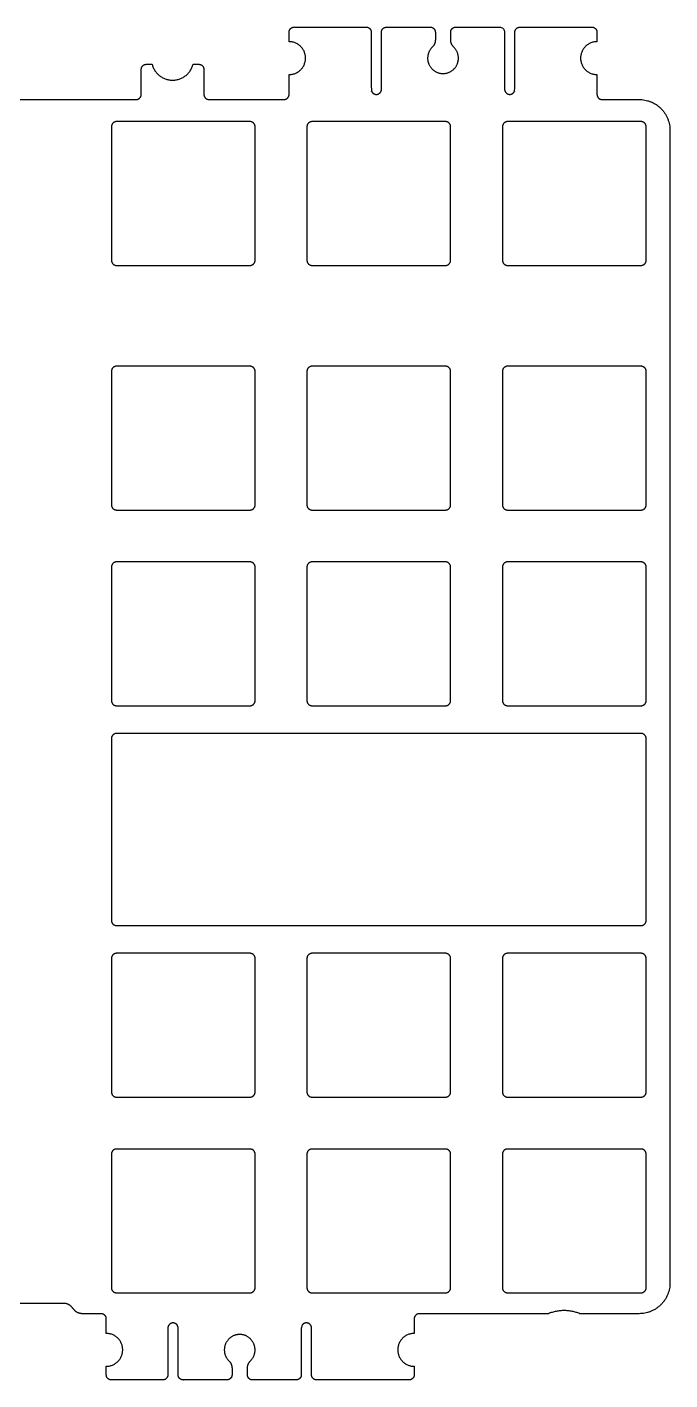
# Model space of a CAD drawing. Header units: millimetres. Extents: x 0 to 347, y 0 to 132.
# Drawn here: x 284.7 to 347.4, y 0 to 131.7 of the extents above; entities that cross this region are included whole.
import ezdxf

# ---------------------------------------------------------------- set-up
doc = ezdxf.new("R2010")
doc.units = ezdxf.units.MM
doc.layers.add('默认', color=7, linetype='Continuous', true_color=0x000000)

msp = doc.modelspace()

# ---------------------------------------------------------------- linework, layer by layer
at = {"layer": '默认'}
for p, q in [((300.89, 128.07), (301.45, 128.07)), ((295.85, 125.14), (295.85, 127.57)), ((301.95, 127.57), (301.95, 125.14)), ((310.25, 125.14), (310.25, 127.07)), ((340.25, 127.07), (340.25, 125.14)), ((302.45, 124.64), (309.75, 124.64)), ((340.75, 124.64), (344.36, 124.64)), ((347.36, 121.64), (347.36, 9.45))]:
    msp.add_line(p, q, dxfattribs=at)
for points, weights in [([(310.25, 131.19), (310.25, 131.69), (310.75, 131.69)], [1, 0.707106781182, 1]), ([(324, 131.69), (324.5, 131.69), (324.5, 131.19)], [1, 0.70710739093, 1]), ([(324.5, 130.45), (324.5, 130.03), (324.2, 129.74)], [1, 0.921954445729, 1]), ([(326.3, 129.74), (326, 130.03), (326, 130.45)], [1, 0.921954445728, 1]), ([(339.75, 131.69), (340.25, 131.69), (340.25, 131.19)], [1, 0.707106781182, 1]), ([(295.85, 127.57), (295.85, 128.07), (296.35, 128.07)], [1, 0.707106781187, 1]), ([(301.45, 128.07), (301.95, 128.07), (301.95, 127.57)], [1, 0.707106781188, 1]), ([(295.35, 124.64), (295.85, 124.64), (295.85, 125.14)], [1, 0.707106784968, 1]), ([(301.95, 125.14), (301.95, 124.64), (302.45, 124.64)], [1, 0.707106778366, 1]), ([(309.75, 124.64), (310.25, 124.64), (310.25, 125.14)], [1, 0.707106781086, 1]), ([(340.25, 125.14), (340.25, 124.64), (340.75, 124.64)], [1, 0.707106781431, 1]), ([(344.36, 124.64), (347.36, 124.64), (347.36, 121.64)], [1, 0.707106781188, 1]), ([(293.44, 122.49), (292.94, 122.49), (292.94, 121.99)], [1, 0.707106781187, 1]), ([(306.94, 121.99), (306.94, 122.49), (306.44, 122.49)], [1, 0.707106781187, 1]), ([(312.49, 122.49), (311.99, 122.49), (311.99, 121.99)], [1, 0.707106781187, 1]), ([(325.99, 121.99), (325.99, 122.49), (325.49, 122.49)], [1, 0.707106781187, 1]), ([(331.54, 122.49), (331.04, 122.49), (331.04, 121.99)], [1, 0.707106781187, 1]), ([(345.04, 121.99), (345.04, 122.49), (344.54, 122.49)], [1, 0.707106781187, 1]), ([(292.94, 108.99), (292.94, 108.49), (293.44, 108.49)], [1, 0.707106781187, 1]), ([(306.44, 108.49), (306.94, 108.49), (306.94, 108.99)], [1, 0.707106781187, 1]), ([(311.99, 108.99), (311.99, 108.49), (312.49, 108.49)], [1, 0.707106781187, 1]), ([(325.49, 108.49), (325.99, 108.49), (325.99, 108.99)], [1, 0.707106781187, 1]), ([(331.04, 108.99), (331.04, 108.49), (331.54, 108.49)], [1, 0.707106781187, 1]), ([(344.54, 108.49), (345.04, 108.49), (345.04, 108.99)], [1, 0.707106781187, 1]), ([(293.44, 98.68), (292.94, 98.68), (292.94, 98.18)], [1, 0.707106781187, 1]), ([(306.94, 98.18), (306.94, 98.68), (306.44, 98.68)], [1, 0.707106781188, 1]), ([(312.49, 98.68), (311.99, 98.68), (311.99, 98.18)], [1, 0.707106781188, 1]), ([(325.99, 98.18), (325.99, 98.68), (325.49, 98.68)], [1, 0.707106781188, 1]), ([(331.54, 98.68), (331.04, 98.68), (331.04, 98.18)], [1, 0.707106781187, 1]), ([(345.04, 98.18), (345.04, 98.68), (344.54, 98.68)], [1, 0.707106781189, 1]), ([(292.94, 85.18), (292.94, 84.68), (293.44, 84.68)], [1, 0.707106781186, 1]), ([(306.44, 84.68), (306.94, 84.68), (306.94, 85.18)], [1, 0.707106781185, 1]), ([(311.99, 85.18), (311.99, 84.68), (312.49, 84.68)], [1, 0.707106781186, 1]), ([(325.49, 84.68), (325.99, 84.68), (325.99, 85.18)], [1, 0.707106781186, 1]), ([(331.04, 85.18), (331.04, 84.68), (331.54, 84.68)], [1, 0.707106781186, 1]), ([(344.54, 84.68), (345.04, 84.68), (345.04, 85.18)], [1, 0.707106781188, 1]), ([(293.44, 79.63), (292.94, 79.63), (292.94, 79.13)], [1, 0.707106781187, 1]), ([(306.94, 79.13), (306.94, 79.63), (306.44, 79.63)], [1, 0.707106781186, 1]), ([(312.49, 79.63), (311.99, 79.63), (311.99, 79.13)], [1, 0.707106781187, 1]), ([(325.99, 79.13), (325.99, 79.63), (325.49, 79.63)], [1, 0.707106781186, 1]), ([(331.54, 79.63), (331.04, 79.63), (331.04, 79.13)], [1, 0.707106781187, 1]), ([(345.04, 79.13), (345.04, 79.63), (344.54, 79.63)], [1, 0.707106781188, 1]), ([(292.94, 66.13), (292.94, 65.63), (293.44, 65.63)], [1, 0.707106781186, 1]), ([(306.44, 65.63), (306.94, 65.63), (306.94, 66.13)], [1, 0.707106781184, 1]), ([(311.99, 66.13), (311.99, 65.63), (312.49, 65.63)], [1, 0.707106781185, 1]), ([(325.49, 65.63), (325.99, 65.63), (325.99, 66.13)], [1, 0.707106781185, 1]), ([(331.04, 66.13), (331.04, 65.63), (331.54, 65.63)], [1, 0.707106781185, 1]), ([(344.54, 65.63), (345.04, 65.63), (345.04, 66.13)], [1, 0.707106781186, 1]), ([(293.44, 62.93), (292.94, 62.93), (292.94, 62.43)], [1, 0.707106781187, 1]), ([(345.04, 62.43), (345.04, 62.93), (344.54, 62.93)], [1, 0.707106781187, 1]), ([(292.94, 44.73), (292.94, 44.23), (293.44, 44.23)], [1, 0.707106781187, 1]), ([(344.54, 44.23), (345.04, 44.23), (345.04, 44.73)], [1, 0.707106781187, 1]), ([(293.44, 41.53), (292.94, 41.53), (292.94, 41.03)], [1, 0.707106781187, 1]), ([(306.94, 41.03), (306.94, 41.53), (306.44, 41.53)], [1, 0.707106781185, 1]), ([(312.49, 41.53), (311.99, 41.53), (311.99, 41.03)], [1, 0.707106781187, 1]), ([(325.99, 41.03), (325.99, 41.53), (325.49, 41.53)], [1, 0.707106781188, 1]), ([(331.54, 41.53), (331.04, 41.53), (331.04, 41.03)], [1, 0.707106781186, 1]), ([(345.04, 41.03), (345.04, 41.53), (344.54, 41.53)], [1, 0.707106781186, 1]), ([(292.94, 28.03), (292.94, 27.53), (293.44, 27.53)], [1, 0.707106781186, 1]), ([(306.44, 27.53), (306.94, 27.53), (306.94, 28.03)], [1, 0.707106781187, 1]), ([(311.99, 28.03), (311.99, 27.53), (312.49, 27.53)], [1, 0.707106781186, 1]), ([(325.49, 27.53), (325.99, 27.53), (325.99, 28.03)], [1, 0.707106781185, 1]), ([(331.04, 28.03), (331.04, 27.53), (331.54, 27.53)], [1, 0.707106781187, 1]), ([(344.54, 27.53), (345.04, 27.53), (345.04, 28.03)], [1, 0.707106781188, 1]), ([(293.44, 22.48), (292.94, 22.48), (292.94, 21.98)], [1, 0.707106781187, 1]), ([(306.94, 21.98), (306.94, 22.48), (306.44, 22.48)], [1, 0.707106781185, 1]), ([(312.49, 22.48), (311.99, 22.48), (311.99, 21.98)], [1, 0.707106781187, 1]), ([(325.99, 21.98), (325.99, 22.48), (325.49, 22.48)], [1, 0.707106781186, 1]), ([(331.54, 22.48), (331.04, 22.48), (331.04, 21.98)], [1, 0.707106781186, 1]), ([(345.04, 21.98), (345.04, 22.48), (344.54, 22.48)], [1, 0.707106781186, 1]), ([(347.36, 9.45), (347.36, 6.45), (344.36, 6.45)], [1, 0.707106781187, 1]), ([(292.94, 8.98), (292.94, 8.48), (293.44, 8.48)], [1, 0.707106781186, 1]), ([(306.44, 8.48), (306.94, 8.48), (306.94, 8.98)], [1, 0.707106781187, 1]), ([(311.99, 8.98), (311.99, 8.48), (312.49, 8.48)], [1, 0.707106781187, 1]), ([(325.49, 8.48), (325.99, 8.48), (325.99, 8.98)], [1, 0.707106781187, 1]), ([(331.04, 8.98), (331.04, 8.48), (331.54, 8.48)], [1, 0.707106781187, 1]), ([(344.54, 8.48), (345.04, 8.48), (345.04, 8.98)], [1, 0.707106781188, 1]), ([(289.06, 7.11), (288.76, 7.45), (288.31, 7.45)], [1, 0.909565816737, 1]), ([(290.09, 6.45), (289.63, 6.45), (289.33, 6.8)], [1, 0.909565812346, 1]), ([(338.57, 6.45), (337.05, 7.08), (335.52, 6.45)], [1, 0.924928063527, 1]), ([(322.94, 6.45), (322.44, 6.45), (322.44, 5.95)], [1, 0.707106769592, 1]), ([(304.39, 1.86), (304.69, 1.56), (304.69, 1.14)], [1, 0.921954445728, 1]), ([(306.19, 1.14), (306.19, 1.56), (306.49, 1.86)], [1, 0.921954445729, 1]), ([(292.94, 0), (292.44, 0), (292.44, 0.5)], [1, 0.70710678118, 1]), ([(306.69, 0), (306.19, 0), (306.19, 0.5)], [1, 0.70710739093, 1])]:
    msp.add_rational_spline(points, weights, degree=2, dxfattribs=at)
for points in [[(310.25, 130.27), (310.25, 130.73), (310.25, 131.19)], [(310.75, 131.69), (314.25, 131.69), (317.75, 131.69)], [(319.75, 131.69), (321.87, 131.69), (324, 131.69)], [(324.5, 131.19), (324.5, 130.82), (324.5, 130.45)], [(326, 130.45), (326, 130.82), (326, 131.19)], [(332.75, 131.69), (336.25, 131.69), (339.75, 131.69)], [(340.25, 131.19), (340.25, 130.73), (340.25, 130.27)], [(296.35, 128.07), (296.63, 128.07), (296.91, 128.07)], [(238.9, 124.64), (267.13, 124.64), (295.35, 124.64)], [(306.44, 122.49), (299.94, 122.49), (293.44, 122.49)], [(325.49, 122.49), (318.99, 122.49), (312.49, 122.49)], [(344.54, 122.49), (338.04, 122.49), (331.54, 122.49)], [(292.94, 121.99), (292.94, 115.49), (292.94, 108.99)], [(306.94, 108.99), (306.94, 115.49), (306.94, 121.99)], [(311.99, 121.99), (311.99, 115.49), (311.99, 108.99)], [(325.99, 108.99), (325.99, 115.49), (325.99, 121.99)], [(331.04, 121.99), (331.04, 115.49), (331.04, 108.99)], [(345.04, 108.99), (345.04, 115.49), (345.04, 121.99)], [(293.44, 108.49), (299.94, 108.49), (306.44, 108.49)], [(312.49, 108.49), (318.99, 108.49), (325.49, 108.49)], [(331.54, 108.49), (338.04, 108.49), (344.54, 108.49)], [(292.94, 98.18), (292.94, 91.68), (292.94, 85.18)], [(306.44, 98.68), (299.94, 98.68), (293.44, 98.68)], [(306.94, 85.18), (306.94, 91.68), (306.94, 98.18)], [(311.99, 98.18), (311.99, 91.68), (311.99, 85.18)], [(325.49, 98.68), (318.99, 98.68), (312.49, 98.68)], [(325.99, 85.18), (325.99, 91.68), (325.99, 98.18)], [(331.04, 98.18), (331.04, 91.68), (331.04, 85.18)], [(344.54, 98.68), (338.04, 98.68), (331.54, 98.68)], [(345.04, 85.18), (345.04, 91.68), (345.04, 98.18)], [(293.44, 84.68), (299.94, 84.68), (306.44, 84.68)], [(312.49, 84.68), (318.99, 84.68), (325.49, 84.68)], [(331.54, 84.68), (338.04, 84.68), (344.54, 84.68)], [(292.94, 79.13), (292.94, 72.63), (292.94, 66.13)], [(306.44, 79.63), (299.94, 79.63), (293.44, 79.63)], [(306.94, 66.13), (306.94, 72.63), (306.94, 79.13)], [(311.99, 79.13), (311.99, 72.63), (311.99, 66.13)], [(325.49, 79.63), (318.99, 79.63), (312.49, 79.63)], [(325.99, 66.13), (325.99, 72.63), (325.99, 79.13)], [(331.04, 79.13), (331.04, 72.63), (331.04, 66.13)], [(344.54, 79.63), (338.04, 79.63), (331.54, 79.63)], [(345.04, 66.13), (345.04, 72.63), (345.04, 79.13)], [(293.44, 65.63), (299.94, 65.63), (306.44, 65.63)], [(312.49, 65.63), (318.99, 65.63), (325.49, 65.63)], [(331.54, 65.63), (338.04, 65.63), (344.54, 65.63)], [(292.94, 62.43), (292.94, 53.58), (292.94, 44.73)], [(344.54, 62.93), (318.99, 62.93), (293.44, 62.93)], [(345.04, 44.73), (345.04, 53.58), (345.04, 62.43)], [(293.44, 44.23), (318.99, 44.23), (344.54, 44.23)], [(292.94, 41.03), (292.94, 34.53), (292.94, 28.03)], [(306.44, 41.53), (299.01, 41.53), (293.44, 41.53)], [(306.94, 28.03), (306.94, 34.53), (306.94, 41.03)], [(311.99, 41.03), (311.99, 34.53), (311.99, 28.03)], [(325.49, 41.53), (318.99, 41.53), (312.49, 41.53)], [(325.99, 28.03), (325.99, 34.53), (325.99, 41.03)], [(331.04, 41.03), (331.04, 34.53), (331.04, 28.03)], [(344.54, 41.53), (338.96, 41.53), (331.54, 41.53)], [(345.04, 28.03), (345.04, 34.53), (345.04, 41.03)], [(293.44, 27.53), (299.01, 27.53), (306.44, 27.53)], [(312.49, 27.53), (318.99, 27.53), (325.49, 27.53)], [(331.54, 27.53), (338.96, 27.53), (344.54, 27.53)], [(306.44, 22.48), (299.94, 22.48), (293.44, 22.48)], [(325.49, 22.48), (318.99, 22.48), (312.49, 22.48)], [(344.54, 22.48), (338.04, 22.48), (331.54, 22.48)], [(292.94, 21.98), (292.94, 15.48), (292.94, 8.98)], [(306.94, 8.98), (306.94, 15.48), (306.94, 21.98)], [(311.99, 21.98), (311.99, 15.48), (311.99, 8.98)], [(325.99, 8.98), (325.99, 15.48), (325.99, 21.98)], [(331.04, 21.98), (331.04, 15.48), (331.04, 8.98)], [(345.04, 8.98), (345.04, 15.48), (345.04, 21.98)], [(293.44, 8.48), (299.94, 8.48), (306.44, 8.48)], [(312.49, 8.48), (318.99, 8.48), (325.49, 8.48)], [(331.54, 8.48), (338.04, 8.48), (344.54, 8.48)], [(288.31, 7.45), (270.78, 7.45), (251.87, 7.45)], [(289.33, 6.8), (289.2, 6.95), (289.06, 7.11)], [(292.44, 4.53), (292.44, 5.5), (292.44, 5.95)], [(322.44, 5.95), (322.44, 5.5), (322.44, 4.53)], [(335.52, 6.45), (329.23, 6.45), (322.94, 6.45)], [(292.44, 0.5), (292.44, 0.91), (292.44, 1.33)], [(322.44, 1.33), (322.44, 0.91), (322.44, 0.5)], [(297.94, 0), (295.44, 0), (292.94, 0)], [(304.69, 1.14), (304.69, 0.82), (304.69, 0.5)], [(306.19, 0.5), (306.19, 0.82), (306.19, 1.14)], [(310.94, 0), (308.81, 0), (306.69, 0)], [(321.94, 0), (317.44, 0), (312.94, 0)]]:
    msp.add_open_spline(points, degree=2, dxfattribs=at)
for points, weights, knots in [([(317.75, 131.69), (317.96, 131.69), (318.1, 131.55), (318.25, 131.4), (318.25, 131.19)], [1, 0.923879313886, 1, 0.923879313886, 1], [3802.2080075, 3802.2080075, 3802.2080075, 3802.6007072, 3802.6007072, 3802.9934068, 3802.9934068, 3802.9934068]), ([(318.25, 131.19), (318.25, 129.65), (318.25, 125.64), (318.25, 125.43), (318.4, 125.29), (318.54, 125.14), (318.75, 125.14), (319.25, 125.14), (319.25, 125.64)], [1, 1, 1, 0.923879313885, 1, 0.923879313885, 1, 0.707107589127, 1], [3802.993407, 3802.993407, 3802.993407, 3806.999081, 3806.999081, 3807.391781, 3807.391781, 3807.78448, 3807.78448, 3808.569877, 3808.569877, 3808.569877]), ([(319.25, 125.64), (319.25, 129.65), (319.25, 131.19), (319.25, 131.69), (319.75, 131.69)], [1, 1, 1, 0.70710693126, 1], [3808.569877, 3808.569877, 3808.569877, 3812.575555, 3812.575555, 3813.360952, 3813.360952, 3813.360952]), ([(326, 131.19), (326, 131.4), (326.15, 131.55), (326.29, 131.69), (326.5, 131.69), (328.63, 131.69), (330.75, 131.69), (331.25, 131.69), (331.25, 131.19), (331.25, 129.65), (331.25, 125.64)], [1, 0.923804026725, 1, 0.923804026725, 1, 1, 1, 0.707107589132, 1, 1, 1], [3828.130972, 3828.130972, 3828.130972, 3828.523868, 3828.523868, 3828.916765, 3828.916765, 3833.16638, 3833.16638, 3833.951777, 3833.951777, 3837.957456, 3837.957456, 3837.957456]), ([(331.25, 125.64), (331.25, 125.14), (331.75, 125.14), (331.96, 125.14), (332.1, 125.29), (332.25, 125.43), (332.25, 125.64), (332.25, 129.65), (332.25, 131.19)], [1, 0.707107589127, 1, 0.923879313885, 1, 0.923879313885, 1, 1, 1], [3837.957456, 3837.957456, 3837.957456, 3838.742853, 3838.742853, 3839.135552, 3839.135552, 3839.528252, 3839.528252, 3843.533926, 3843.533926, 3843.533926]), ([(332.25, 131.19), (332.25, 131.4), (332.4, 131.55), (332.54, 131.69), (332.75, 131.69)], [1, 0.923879313886, 1, 0.923879313886, 1], [3843.5339262, 3843.5339262, 3843.5339262, 3843.9266259, 3843.9266259, 3844.3193255, 3844.3193255, 3844.3193255]), ([(310.25, 127.07), (311.85, 127.07), (311.85, 128.67), (311.85, 130.27), (310.25, 130.27)], [1, 0.707114400908, 1.00002155194, 0.707114400908, 1], [3789.602512, 3789.602512, 3789.602512, 3792.115786, 3792.115786, 3794.62906, 3794.62906, 3794.62906]), ([(324.2, 129.74), (323.48, 129.03), (323.86, 128.1), (324.24, 127.17), (325.25, 127.17), (326.26, 127.17), (326.64, 128.1), (327.02, 129.03), (326.3, 129.74)], [1, 0.830077996869, 1, 0.830077996869, 1, 0.830077996869, 1, 0.830077996869, 1], [3819.716829, 3819.716829, 3819.716829, 3821.491475, 3821.491475, 3823.266122, 3823.266122, 3825.040768, 3825.040768, 3826.815414, 3826.815414, 3826.815414]), ([(340.25, 130.27), (338.65, 130.27), (338.65, 128.67), (338.65, 127.07), (340.25, 127.07)], [1, 0.707116940833, 1.00002873603, 0.707116940833, 1], [3851.898273, 3851.898273, 3851.898273, 3854.411547, 3854.411547, 3856.924821, 3856.924821, 3856.924821]), ([(296.91, 128.07), (297.3, 126.52), (298.9, 126.52), (300.5, 126.52), (300.89, 128.07)], [1, 0.82280332895, 1.08851835464, 0.82280332895, 1], [3771.3678, 3771.3678, 3771.3678, 3774.051567, 3774.051567, 3776.735334, 3776.735334, 3776.735334]), ([(292.44, 5.95), (292.44, 6.45), (291.94, 6.45), (291.01, 6.45), (290.09, 6.45)], [1, 0.707106779596, 1, 1, 1], [4063.507279, 4063.507279, 4063.507279, 4064.292677, 4064.292677, 4066.539676, 4066.539676, 4066.539676]), ([(299.44, 0.5), (299.44, 2.2), (299.44, 5.05), (299.44, 5.26), (299.29, 5.41), (299.14, 5.55), (298.94, 5.55), (298.44, 5.55), (298.44, 5.05)], [1, 1, 1, 0.923879313885, 1, 0.923879313885, 1, 0.707107589127, 1], [4041.565971, 4041.565971, 4041.565971, 4044.386391, 4044.386391, 4044.779091, 4044.779091, 4045.171791, 4045.171791, 4045.957188, 4045.957188, 4045.957188]), ([(312.44, 5.05), (312.44, 5.55), (311.94, 5.55), (311.73, 5.55), (311.58, 5.41), (311.44, 5.26), (311.44, 5.05), (311.44, 2.2), (311.44, 0.5)], [1, 0.707107589127, 1, 0.923879313885, 1, 0.923879313885, 1, 1, 1], [4015.798534, 4015.798534, 4015.798534, 4016.583931, 4016.583931, 4016.976631, 4016.976631, 4017.36933, 4017.36933, 4020.189748, 4020.189748, 4020.189748]), ([(292.44, 1.33), (294.04, 1.33), (294.04, 2.93), (294.04, 4.53), (292.44, 4.53)], [1, 0.707119480768, 1.00003592016, 0.707119480768, 1], [4057.929312, 4057.929312, 4057.929312, 4060.442586, 4060.442586, 4062.95586, 4062.95586, 4062.95586]), ([(298.44, 5.05), (298.44, 2.01), (298.44, 0.5), (298.44, 0), (297.94, 0)], [1, 1, 1, 0.707107589274, 1], [4045.957188, 4045.957188, 4045.957188, 4049.199934, 4049.199934, 4049.985331, 4049.985331, 4049.985331]), ([(306.49, 1.86), (307.21, 2.56), (306.82, 3.49), (306.44, 4.43), (305.44, 4.43), (304.43, 4.43), (304.05, 3.49), (303.67, 2.56), (304.39, 1.86)], [1, 0.830077996869, 1, 0.830077996869, 1, 0.830077996869, 1, 0.830077996869, 1], [4027.331023, 4027.331023, 4027.331023, 4029.105669, 4029.105669, 4030.880315, 4030.880315, 4032.654962, 4032.654962, 4034.429608, 4034.429608, 4034.429608]), ([(312.94, 0), (312.44, 0), (312.44, 0.5), (312.44, 2.01), (312.44, 5.05)], [1, 0.707107728239, 1, 1, 1], [4011.770392, 4011.770392, 4011.770392, 4012.555789, 4012.555789, 4015.798534, 4015.798534, 4015.798534]), ([(322.44, 4.53), (320.84, 4.53), (320.84, 2.93), (320.84, 1.33), (322.44, 1.33)], [1, 0.707116940834, 1.00002873603, 0.707116940833, 1], [3998.266529, 3998.266529, 3998.266529, 4000.779803, 4000.779803, 4003.293077, 4003.293077, 4003.293077]), ([(304.69, 0.5), (304.69, 0.29), (304.54, 0.15), (304.39, 0), (304.19, 0), (302.06, 0), (299.94, 0), (299.73, 0), (299.58, 0.15), (299.44, 0.29), (299.44, 0.5)], [1, 0.923804026725, 1, 0.923804026725, 1, 1, 1, 0.923879313898, 1, 0.923879313898, 1], [4035.745166, 4035.745166, 4035.745166, 4036.138062, 4036.138062, 4036.530959, 4036.530959, 4040.780572, 4040.780572, 4041.173271, 4041.173271, 4041.565971, 4041.565971, 4041.565971]), ([(311.44, 0.5), (311.44, 0.29), (311.29, 0.15), (311.14, 0), (310.94, 0)], [1, 0.923879135815, 1, 0.923879135815, 1], [4020.1897483, 4020.1897483, 4020.1897483, 4020.5824484, 4020.5824484, 4020.9751485, 4020.9751485, 4020.9751485]), ([(322.44, 0.5), (322.44, 0.29), (322.29, 0.15), (322.14, 0), (321.94, 0)], [1, 0.923879494854, 1, 0.923879494854, 1], [4003.7850014, 4003.7850014, 4003.7850014, 4004.1777006, 4004.1777006, 4004.5703997, 4004.5703997, 4004.5703997])]:
    msp.add_rational_spline(points, weights, degree=2, knots=knots, dxfattribs=at)
msp.add_open_spline([(344.36, 6.45), (342.02, 6.45), (339.68, 6.45), (339.12, 6.45), (338.57, 6.45)], degree=2, knots=[3978.359574, 3978.359574, 3978.359574, 3983.039511, 3983.039511, 3983.985158, 3983.985158, 3983.985158], dxfattribs=at)

doc.saveas('drawing.dxf')
